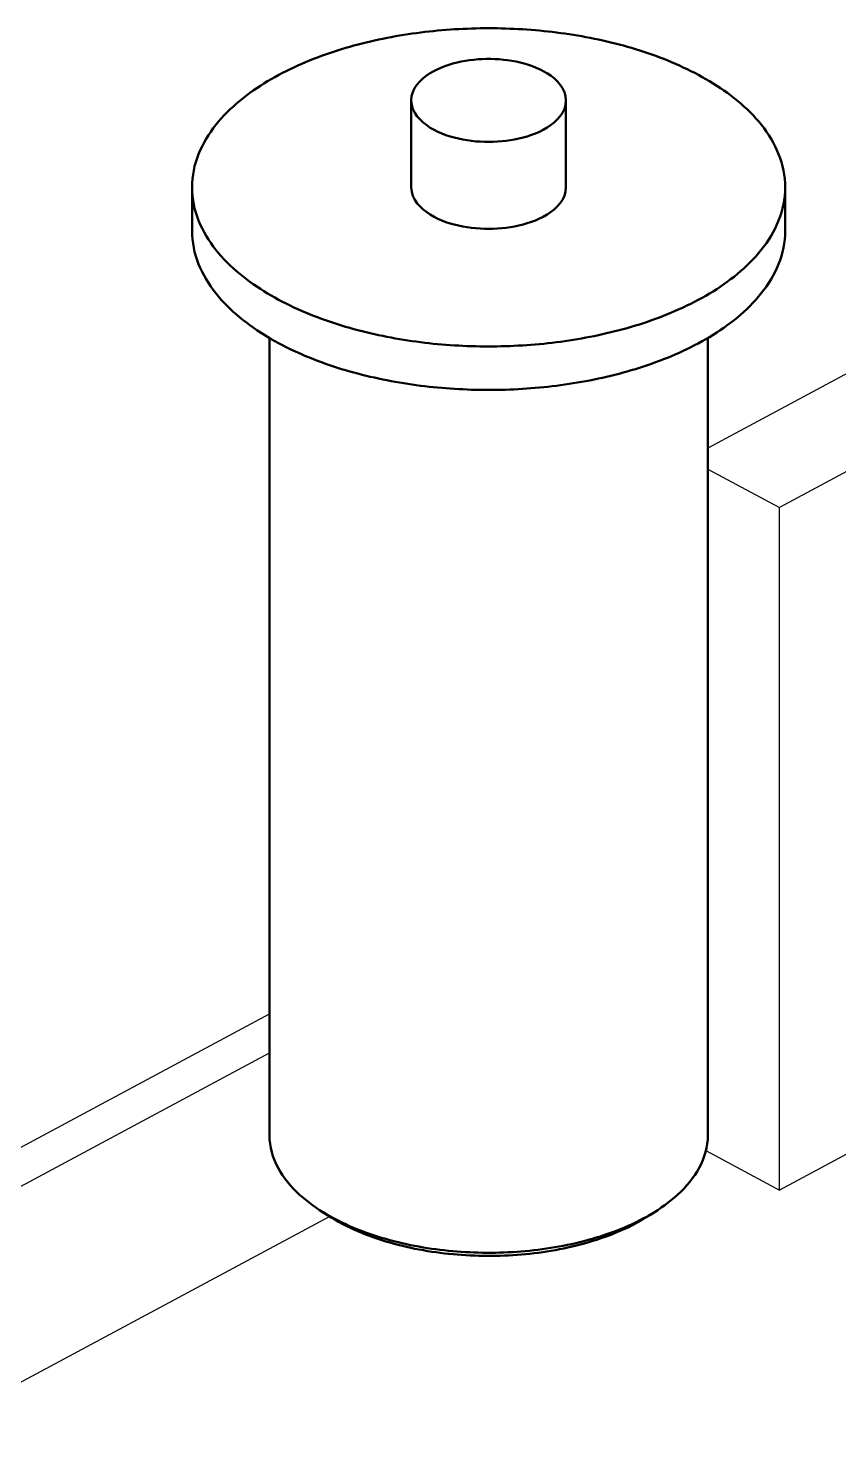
# Model space of a CAD drawing. Header units: millimetres. Extents: x 0 to 841, y 0 to 594.
# Drawn here: x 263.63 to 286.55, y 398.52 to 438.52 of the extents above; entities that cross this region are included whole.
import ezdxf

# ---------------------------------------------------------------- set-up
doc = ezdxf.new("R2010")
doc.units = ezdxf.units.MM
doc.layers.add('FINA', color=7, linetype='CONTINUOUS', lineweight=25)
doc.layers.add('VIS', color=7, linetype='CONTINUOUS', lineweight=50)

msp = doc.modelspace()

# ---------------------------------------------------------------- linework, layer by layer
at = {"layer": 'FINA'}
for points in [[(285.037, 434.021), (285.034, 434.142), (285.025, 434.262), (285.011, 434.381), (284.99, 434.5), (284.964, 434.617), (284.932, 434.733), (284.895, 434.848), (284.853, 434.961), (284.806, 435.072), (284.755, 435.181), (284.699, 435.287), (284.639, 435.392), (284.576, 435.494), (284.509, 435.594), (284.439, 435.692), (284.365, 435.787), (284.289, 435.881), (284.21, 435.971), (284.129, 436.06), (284.045, 436.146), (283.959, 436.23), (283.87, 436.312), (283.78, 436.392), (283.689, 436.47), (283.595, 436.546), (283.5, 436.62), (283.403, 436.692), (283.305, 436.762), (283.206, 436.83), (283.106, 436.896), (283.004, 436.961), (282.901, 437.023), (282.798, 437.084), (282.693, 437.144), (282.587, 437.202), (282.481, 437.258), (282.374, 437.313), (282.266, 437.366), (282.157, 437.418), (282.047, 437.468), (281.937, 437.517), (281.827, 437.564), (281.715, 437.61), (281.604, 437.655), (281.491, 437.698), (281.379, 437.74), (281.265, 437.781), (281.152, 437.821), (281.037, 437.859), (280.923, 437.896), (280.808, 437.932), (280.693, 437.966), (280.577, 438), (280.461, 438.032), (280.345, 438.064), (280.228, 438.094), (280.111, 438.123), (279.994, 438.151), (279.877, 438.177), (279.759, 438.203), (279.642, 438.228), (279.524, 438.251), (279.405, 438.274), (279.287, 438.296), (279.168, 438.316), (279.049, 438.336), (278.93, 438.354), (278.811, 438.372), (278.692, 438.388), (278.573, 438.404), (278.453, 438.419), (278.334, 438.432), (278.214, 438.445), (278.094, 438.457), (277.974, 438.467), (277.854, 438.477), (277.734, 438.486), (277.614, 438.494), (277.494, 438.501), (277.374, 438.507), (277.253, 438.512), (277.133, 438.516), (277.013, 438.52), (276.892, 438.522), (276.772, 438.523), (276.652, 438.524), (276.531, 438.523), (276.411, 438.522), (276.29, 438.52), (276.17, 438.516), (276.05, 438.512), (275.929, 438.507), (275.809, 438.501), (275.689, 438.494), (275.569, 438.486), (275.449, 438.477), (275.329, 438.467), (275.209, 438.457), (275.089, 438.445), (274.969, 438.432), (274.85, 438.419), (274.73, 438.404), (274.611, 438.388), (274.492, 438.372), (274.373, 438.354), (274.254, 438.336), (274.135, 438.316), (274.016, 438.296), (273.898, 438.274), (273.78, 438.251), (273.661, 438.228), (273.544, 438.203), (273.426, 438.177), (273.309, 438.151), (273.192, 438.123), (273.075, 438.094), (272.958, 438.064), (272.842, 438.032), (272.726, 438), (272.61, 437.966), (272.495, 437.932), (272.38, 437.896), (272.266, 437.859), (272.151, 437.821), (272.038, 437.781), (271.924, 437.74), (271.812, 437.698), (271.699, 437.655), (271.588, 437.61), (271.476, 437.564), (271.366, 437.517), (271.256, 437.468), (271.146, 437.418), (271.037, 437.366), (270.929, 437.313), (270.822, 437.258), (270.716, 437.202), (270.61, 437.144), (270.506, 437.084), (270.402, 437.023), (270.299, 436.961), (270.197, 436.896), (270.097, 436.83), (269.998, 436.762), (269.9, 436.692), (269.803, 436.62), (269.708, 436.546), (269.615, 436.47), (269.523, 436.392), (269.433, 436.312), (269.344, 436.23), (269.258, 436.146), (269.175, 436.06), (269.093, 435.971), (269.014, 435.881), (268.938, 435.787), (268.864, 435.692), (268.794, 435.594), (268.727, 435.494), (268.664, 435.392), (268.604, 435.287), (268.548, 435.181), (268.497, 435.072), (268.45, 434.961), (268.408, 434.848), (268.371, 434.733), (268.339, 434.617), (268.313, 434.5), (268.292, 434.381), (268.278, 434.262), (268.269, 434.142), (268.266, 434.021)], [(278.839, 436.482), (278.828, 436.602), (278.795, 436.717), (278.744, 436.825), (278.678, 436.925), (278.6, 437.017), (278.513, 437.099), (278.419, 437.174), (278.32, 437.242), (278.217, 437.303), (278.11, 437.358), (278, 437.407), (277.889, 437.451), (277.775, 437.49), (277.66, 437.524), (277.544, 437.555), (277.427, 437.58), (277.309, 437.602), (277.19, 437.621), (277.071, 437.635), (276.951, 437.646), (276.832, 437.653), (276.712, 437.656), (276.591, 437.656), (276.472, 437.653), (276.352, 437.646), (276.232, 437.635), (276.113, 437.621), (275.994, 437.602), (275.876, 437.58), (275.759, 437.555), (275.643, 437.524), (275.528, 437.49), (275.414, 437.451), (275.303, 437.407), (275.193, 437.358), (275.087, 437.303), (274.983, 437.242), (274.884, 437.174), (274.79, 437.099), (274.703, 437.017), (274.626, 436.925), (274.559, 436.825), (274.508, 436.717), (274.475, 436.602), (274.464, 436.482)], [(274.464, 436.482), (274.476, 436.36), (274.51, 436.242), (274.564, 436.132), (274.632, 436.03), (274.713, 435.938), (274.803, 435.854), (274.9, 435.778), (275.002, 435.71), (275.109, 435.649), (275.219, 435.595), (275.332, 435.546), (275.446, 435.502), (275.563, 435.463), (275.681, 435.429), (275.801, 435.4), (275.921, 435.375), (276.042, 435.354), (276.164, 435.337), (276.286, 435.324), (276.408, 435.315), (276.531, 435.309), (276.654, 435.308), (276.777, 435.31), (276.9, 435.315), (277.022, 435.325), (277.144, 435.338), (277.266, 435.355), (277.387, 435.376), (277.507, 435.401), (277.627, 435.431), (277.745, 435.465), (277.861, 435.504), (277.976, 435.547), (278.089, 435.597), (278.198, 435.652)], [(274.464, 436.482), (274.464, 434.021)], [(278.198, 435.652), (278.304, 435.713), (278.406, 435.781), (278.502, 435.856), (278.592, 435.94), (278.672, 436.032), (278.74, 436.133), (278.793, 436.243), (278.827, 436.361), (278.839, 436.482)], [(278.839, 436.482), (278.839, 434.021)], [(298.918, 435.268), (282.85, 426.641)], [(268.266, 434.021), (268.269, 433.901), (268.278, 433.781), (268.292, 433.662), (268.313, 433.543), (268.339, 433.426), (268.371, 433.31), (268.408, 433.195), (268.45, 433.082), (268.497, 432.972), (268.548, 432.863), (268.604, 432.756), (268.663, 432.651), (268.727, 432.549), (268.794, 432.449), (268.864, 432.351), (268.937, 432.256), (269.013, 432.163), (269.092, 432.072), (269.174, 431.984), (269.258, 431.897), (269.344, 431.813), (269.432, 431.731), (269.522, 431.651), (269.614, 431.573), (269.707, 431.498), (269.802, 431.424), (269.899, 431.352), (269.997, 431.282), (270.096, 431.214), (270.196, 431.148), (270.298, 431.083), (270.4, 431.02), (270.504, 430.959), (270.609, 430.9), (270.714, 430.842), (270.821, 430.786), (270.928, 430.731), (271.036, 430.678), (271.144, 430.626), (271.254, 430.576), (271.364, 430.527), (271.474, 430.48), (271.586, 430.434), (271.697, 430.389), (271.81, 430.345), (271.922, 430.303), (272.035, 430.263), (272.149, 430.223), (272.263, 430.185), (272.378, 430.148), (272.493, 430.112), (272.608, 430.077), (272.723, 430.044), (272.839, 430.011), (272.955, 429.98), (273.072, 429.95), (273.189, 429.921), (273.306, 429.893), (273.423, 429.866), (273.541, 429.84), (273.658, 429.816), (273.776, 429.792), (273.895, 429.769), (274.013, 429.748), (274.132, 429.727), (274.25, 429.708), (274.369, 429.689), (274.488, 429.671), (274.607, 429.655), (274.727, 429.639), (274.846, 429.625), (274.966, 429.611), (275.085, 429.598), (275.205, 429.587), (275.325, 429.576), (275.445, 429.566), (275.565, 429.557), (275.685, 429.549), (275.805, 429.542), (275.925, 429.536), (276.046, 429.531), (276.166, 429.527), (276.286, 429.523), (276.407, 429.521), (276.527, 429.52), (276.647, 429.519), (276.768, 429.52), (276.888, 429.521), (277.008, 429.523), (277.128, 429.526), (277.249, 429.531), (277.369, 429.536), (277.489, 429.542), (277.609, 429.549), (277.729, 429.556), (277.849, 429.565), (277.969, 429.575), (278.089, 429.586), (278.209, 429.597), (278.329, 429.61), (278.448, 429.624), (278.568, 429.638), (278.687, 429.654), (278.806, 429.67), (278.925, 429.688), (279.044, 429.706), (279.163, 429.726), (279.282, 429.746), (279.4, 429.768), (279.518, 429.79), (279.636, 429.814), (279.754, 429.839), (279.871, 429.864), (279.989, 429.891), (280.106, 429.919), (280.223, 429.948), (280.339, 429.978), (280.455, 430.009), (280.571, 430.041), (280.687, 430.075), (280.802, 430.109), (280.917, 430.145), (281.032, 430.182), (281.146, 430.22), (281.259, 430.26), (281.373, 430.3), (281.485, 430.342), (281.598, 430.386), (281.71, 430.43), (281.821, 430.476), (281.931, 430.524), (282.041, 430.572), (282.151, 430.622), (282.26, 430.674), (282.368, 430.727), (282.475, 430.782), (282.581, 430.838)], [(268.266, 434.021), (268.266, 432.791)], [(274.464, 434.021), (274.476, 433.899), (274.51, 433.781), (274.564, 433.671), (274.632, 433.569), (274.713, 433.477), (274.803, 433.393), (274.9, 433.318), (275.002, 433.25), (275.109, 433.189), (275.219, 433.134), (275.332, 433.085), (275.446, 433.041), (275.563, 433.003), (275.681, 432.969), (275.801, 432.939), (275.921, 432.914), (276.042, 432.893), (276.164, 432.876), (276.286, 432.863), (276.408, 432.854), (276.531, 432.849), (276.654, 432.847), (276.777, 432.849), (276.9, 432.854), (277.022, 432.864), (277.144, 432.877), (277.266, 432.894), (277.387, 432.915), (277.507, 432.94), (277.627, 432.97), (277.745, 433.004), (277.861, 433.043), (277.976, 433.087), (278.089, 433.136), (278.198, 433.191)], [(278.198, 433.191), (278.304, 433.252), (278.406, 433.32), (278.502, 433.395), (278.592, 433.479), (278.672, 433.571), (278.74, 433.672), (278.793, 433.782), (278.827, 433.9), (278.839, 434.021)], [(282.581, 430.838), (282.687, 430.896), (282.792, 430.955), (282.896, 431.016), (282.999, 431.079), (283.101, 431.144), (283.201, 431.21), (283.301, 431.278), (283.399, 431.348), (283.496, 431.42), (283.591, 431.494), (283.685, 431.57), (283.777, 431.647), (283.867, 431.727), (283.956, 431.809), (284.042, 431.894), (284.126, 431.98), (284.208, 432.069), (284.287, 432.16), (284.363, 432.253), (284.437, 432.348), (284.507, 432.446), (284.575, 432.546), (284.638, 432.649), (284.698, 432.754), (284.754, 432.86), (284.805, 432.97), (284.852, 433.081), (284.894, 433.194), (284.931, 433.308), (284.963, 433.425), (284.99, 433.542), (285.01, 433.661), (285.025, 433.781), (285.034, 433.901), (285.037, 434.021)], [(285.037, 434.021), (285.037, 432.791)], [(268.266, 432.791), (268.269, 432.671), (268.278, 432.551), (268.292, 432.431), (268.313, 432.313), (268.339, 432.195), (268.371, 432.079), (268.408, 431.965), (268.45, 431.852), (268.497, 431.741), (268.548, 431.632), (268.604, 431.526), (268.663, 431.421), (268.727, 431.319), (268.794, 431.219), (268.864, 431.121), (268.937, 431.026), (269.013, 430.933), (269.092, 430.842), (269.174, 430.753), (269.258, 430.667), (269.344, 430.583), (269.432, 430.501), (269.522, 430.421), (269.614, 430.343), (269.707, 430.267), (269.802, 430.193), (269.899, 430.122), (269.997, 430.052), (270.096, 429.983), (270.196, 429.917), (270.298, 429.853), (270.4, 429.79), (270.504, 429.729), (270.609, 429.669), (270.714, 429.611), (270.821, 429.555), (270.928, 429.501), (271.036, 429.447), (271.144, 429.396), (271.254, 429.345), (271.364, 429.297), (271.474, 429.249), (271.586, 429.203), (271.697, 429.158), (271.81, 429.115), (271.922, 429.073), (272.035, 429.032), (272.149, 428.993), (272.263, 428.954), (272.378, 428.917), (272.493, 428.881), (272.608, 428.847), (272.723, 428.813), (272.839, 428.781), (272.955, 428.75), (273.072, 428.719), (273.189, 428.69), (273.306, 428.663), (273.423, 428.636), (273.541, 428.61), (273.658, 428.585), (273.776, 428.562), (273.895, 428.539), (274.013, 428.517), (274.132, 428.497), (274.25, 428.477), (274.369, 428.459), (274.488, 428.441), (274.607, 428.424), (274.727, 428.409), (274.846, 428.394), (274.966, 428.381), (275.085, 428.368), (275.205, 428.356), (275.325, 428.345), (275.445, 428.336), (275.565, 428.327), (275.685, 428.319), (275.805, 428.312), (275.925, 428.306), (276.046, 428.3), (276.166, 428.296), (276.286, 428.293), (276.407, 428.291), (276.527, 428.289), (276.647, 428.289), (276.768, 428.289), (276.888, 428.29), (277.008, 428.293), (277.128, 428.296), (277.249, 428.3), (277.369, 428.305), (277.489, 428.311), (277.609, 428.318), (277.729, 428.326), (277.849, 428.335), (277.969, 428.345), (278.089, 428.355), (278.209, 428.367), (278.329, 428.38), (278.448, 428.393), (278.568, 428.408), (278.687, 428.423), (278.806, 428.44), (278.925, 428.457), (279.044, 428.476), (279.163, 428.495), (279.282, 428.516), (279.4, 428.537), (279.518, 428.56), (279.636, 428.584), (279.754, 428.608), (279.871, 428.634), (279.989, 428.661), (280.106, 428.688), (280.223, 428.717), (280.339, 428.747), (280.455, 428.779), (280.571, 428.811), (280.687, 428.844), (280.802, 428.879), (280.917, 428.915), (281.032, 428.952), (281.146, 428.99), (281.259, 429.029), (281.373, 429.07), (281.485, 429.112), (281.598, 429.155), (281.71, 429.2), (281.821, 429.246), (281.931, 429.293), (282.041, 429.342), (282.151, 429.392), (282.26, 429.444), (282.368, 429.497), (282.475, 429.551), (282.581, 429.607)], [(282.581, 429.607), (282.687, 429.665), (282.792, 429.725), (282.896, 429.786), (282.999, 429.849), (283.101, 429.913), (283.201, 429.98), (283.301, 430.048), (283.399, 430.118), (283.496, 430.19), (283.591, 430.263), (283.685, 430.339), (283.777, 430.417), (283.867, 430.497), (283.956, 430.579), (284.042, 430.663), (284.126, 430.75), (284.208, 430.838), (284.287, 430.929), (284.363, 431.023), (284.437, 431.118), (284.507, 431.216), (284.575, 431.316), (284.638, 431.419), (284.698, 431.523), (284.754, 431.63), (284.805, 431.739), (284.852, 431.85), (284.894, 431.963), (284.931, 432.078), (284.963, 432.194), (284.99, 432.312), (285.01, 432.431), (285.025, 432.55), (285.034, 432.67), (285.037, 432.791)], [(299.121, 432.609), (284.879, 424.962)], [(270.453, 429.758), (270.453, 407.199)], [(282.85, 429.758), (282.85, 407.199)], [(282.85, 426.051), (284.879, 424.962)], [(284.879, 405.645), (284.879, 424.962)], [(299.121, 413.292), (284.879, 405.645)], [(257.133, 403.483), (270.453, 410.635)], [(257.133, 402.376), (270.453, 409.527)], [(270.453, 407.199), (270.457, 407.078), (270.47, 406.958), (270.49, 406.839), (270.517, 406.722), (270.552, 406.606), (270.594, 406.493), (270.643, 406.382), (270.697, 406.275), (270.757, 406.17), (270.822, 406.068), (270.892, 405.969), (270.966, 405.874), (271.044, 405.782), (271.125, 405.692), (271.21, 405.606), (271.297, 405.523), (271.387, 405.442), (271.48, 405.365), (271.575, 405.29), (271.671, 405.218), (271.77, 405.148), (271.87, 405.081)], [(281.433, 405.081), (281.533, 405.148), (281.632, 405.218), (281.729, 405.29), (281.823, 405.365), (281.916, 405.442), (282.006, 405.523), (282.093, 405.606), (282.178, 405.692), (282.259, 405.782), (282.337, 405.874), (282.411, 405.969), (282.481, 406.068), (282.546, 406.17), (282.606, 406.275), (282.66, 406.382), (282.709, 406.493), (282.751, 406.606), (282.786, 406.722), (282.813, 406.839), (282.834, 406.958), (282.846, 407.078), (282.85, 407.199)], [(282.796, 406.763), (284.879, 405.645)], [(219.498, 376.633), (272.149, 404.901)], [(271.87, 405.081), (271.972, 405.017), (272.076, 404.954), (272.18, 404.894), (272.286, 404.837), (272.393, 404.781), (272.501, 404.727), (272.61, 404.676), (272.72, 404.626), (272.831, 404.579), (272.943, 404.533), (273.055, 404.489), (273.168, 404.447), (273.281, 404.406), (273.396, 404.367), (273.51, 404.33), (273.626, 404.295), (273.741, 404.261), (273.858, 404.228), (273.974, 404.198), (274.091, 404.168), (274.209, 404.141), (274.326, 404.114), (274.444, 404.089), (274.563, 404.066), (274.681, 404.044), (274.8, 404.023), (274.919, 404.004), (275.038, 403.986), (275.158, 403.969), (275.278, 403.954), (275.397, 403.94), (275.517, 403.927), (275.637, 403.916), (275.758, 403.906), (275.878, 403.897), (275.998, 403.89), (276.119, 403.884), (276.239, 403.879), (276.36, 403.875), (276.48, 403.872), (276.601, 403.871), (276.722, 403.871), (276.842, 403.873), (276.963, 403.875), (277.083, 403.879), (277.204, 403.884), (277.324, 403.891), (277.445, 403.899), (277.565, 403.908), (277.685, 403.918), (277.805, 403.929), (277.925, 403.942), (278.045, 403.956), (278.165, 403.972), (278.284, 403.989), (278.403, 404.007), (278.522, 404.026), (278.641, 404.047), (278.76, 404.07), (278.878, 404.093), (278.996, 404.118), (279.114, 404.145), (279.231, 404.173), (279.348, 404.203), (279.464, 404.234), (279.581, 404.266), (279.696, 404.3), (279.811, 404.336), (279.926, 404.374), (280.04, 404.413), (280.154, 404.453), (280.267, 404.496), (280.379, 404.54), (280.49, 404.586), (280.601, 404.634), (280.711, 404.684), (280.82, 404.736), (280.927, 404.79), (281.034, 404.846)], [(272.095, 404.935), (271.87, 405.081)], [(271.986, 405.008), (272.004, 404.996), (272.022, 404.983), (272.041, 404.971), (272.059, 404.959), (272.077, 404.947), (272.095, 404.935)], [(272.095, 404.935), (272.198, 404.87), (272.302, 404.808), (272.407, 404.748), (272.513, 404.69), (272.621, 404.635), (272.73, 404.582), (272.839, 404.531), (272.95, 404.482), (273.062, 404.435), (273.174, 404.39), (273.287, 404.346), (273.401, 404.305), (273.515, 404.266), (273.631, 404.228), (273.746, 404.192), (273.862, 404.158), (273.979, 404.125), (274.096, 404.094), (274.213, 404.065), (274.331, 404.037), (274.449, 404.01), (274.568, 403.986), (274.687, 403.962), (274.806, 403.941), (274.925, 403.92), (275.045, 403.901), (275.164, 403.884), (275.284, 403.868), (275.405, 403.853), (275.525, 403.84), (275.645, 403.828), (275.766, 403.818), (275.887, 403.808), (276.008, 403.801), (276.129, 403.794), (276.25, 403.789), (276.371, 403.785), (276.492, 403.783), (276.613, 403.782), (276.734, 403.782), (276.855, 403.784), (276.976, 403.787), (277.097, 403.791), (277.218, 403.796), (277.339, 403.803), (277.459, 403.812), (277.58, 403.821), (277.701, 403.832), (277.821, 403.845), (277.941, 403.858), (278.062, 403.873), (278.181, 403.89), (278.301, 403.908), (278.421, 403.927), (278.54, 403.948), (278.659, 403.971), (278.778, 403.994), (278.896, 404.02), (279.014, 404.046), (279.132, 404.075), (279.249, 404.105), (279.366, 404.136), (279.482, 404.17), (279.598, 404.205), (279.714, 404.241), (279.829, 404.28), (279.943, 404.32), (280.056, 404.362), (280.169, 404.405), (280.281, 404.451), (280.393, 404.499), (280.503, 404.549), (280.612, 404.6), (280.721, 404.654), (280.828, 404.711)], [(280.828, 404.711), (280.893, 404.746), (280.957, 404.782), (281.02, 404.819), (281.083, 404.856), (281.146, 404.895), (281.208, 404.935)], [(281.034, 404.846), (281.102, 404.883), (281.169, 404.921), (281.236, 404.959), (281.302, 404.999), (281.368, 405.04), (281.433, 405.081)], [(281.208, 404.935), (281.433, 405.081)], [(281.208, 404.935), (281.226, 404.947), (281.244, 404.959), (281.262, 404.971), (281.281, 404.983), (281.299, 404.996), (281.317, 405.008)]]:
    msp.add_lwpolyline(points, dxfattribs=at)
at = {"layer": 'VIS'}
for points in [[(285.037, 434.021), (285.034, 434.142), (285.025, 434.262), (285.011, 434.381), (284.99, 434.5), (284.964, 434.617), (284.932, 434.733), (284.895, 434.848), (284.853, 434.961), (284.806, 435.072), (284.755, 435.181), (284.699, 435.287), (284.639, 435.392), (284.576, 435.494), (284.509, 435.594), (284.439, 435.692), (284.365, 435.787), (284.289, 435.881), (284.21, 435.971), (284.129, 436.06), (284.045, 436.146), (283.959, 436.23), (283.87, 436.312), (283.78, 436.392), (283.689, 436.47), (283.595, 436.546), (283.5, 436.62), (283.403, 436.692), (283.305, 436.762), (283.206, 436.83), (283.106, 436.896), (283.004, 436.961), (282.901, 437.023), (282.798, 437.084), (282.693, 437.144), (282.587, 437.202), (282.481, 437.258), (282.374, 437.313), (282.266, 437.366), (282.157, 437.418), (282.047, 437.468), (281.937, 437.517), (281.827, 437.564), (281.715, 437.61), (281.604, 437.655), (281.491, 437.698), (281.379, 437.74), (281.265, 437.781), (281.152, 437.821), (281.037, 437.859), (280.923, 437.896), (280.808, 437.932), (280.693, 437.966), (280.577, 438), (280.461, 438.032), (280.345, 438.064), (280.228, 438.094), (280.111, 438.123), (279.994, 438.151), (279.877, 438.177), (279.759, 438.203), (279.642, 438.228), (279.524, 438.251), (279.405, 438.274), (279.287, 438.296), (279.168, 438.316), (279.049, 438.336), (278.93, 438.354), (278.811, 438.372), (278.692, 438.388), (278.573, 438.404), (278.453, 438.419), (278.334, 438.432), (278.214, 438.445), (278.094, 438.457), (277.974, 438.467), (277.854, 438.477), (277.734, 438.486), (277.614, 438.494), (277.494, 438.501), (277.374, 438.507), (277.253, 438.512), (277.133, 438.516), (277.013, 438.52), (276.892, 438.522), (276.772, 438.523), (276.652, 438.524), (276.531, 438.523), (276.411, 438.522), (276.29, 438.52), (276.17, 438.516), (276.05, 438.512), (275.929, 438.507), (275.809, 438.501), (275.689, 438.494), (275.569, 438.486), (275.449, 438.477), (275.329, 438.467), (275.209, 438.457), (275.089, 438.445), (274.969, 438.432), (274.85, 438.419), (274.73, 438.404), (274.611, 438.388), (274.492, 438.372), (274.373, 438.354), (274.254, 438.336), (274.135, 438.316), (274.016, 438.296), (273.898, 438.274), (273.78, 438.251), (273.661, 438.228), (273.544, 438.203), (273.426, 438.177), (273.309, 438.151), (273.192, 438.123), (273.075, 438.094), (272.958, 438.064), (272.842, 438.032), (272.726, 438), (272.61, 437.966), (272.495, 437.932), (272.38, 437.896), (272.266, 437.859), (272.151, 437.821), (272.038, 437.781), (271.924, 437.74), (271.812, 437.698), (271.699, 437.655), (271.588, 437.61), (271.476, 437.564), (271.366, 437.517), (271.256, 437.468), (271.146, 437.418), (271.037, 437.366), (270.929, 437.313), (270.822, 437.258), (270.716, 437.202), (270.61, 437.144), (270.506, 437.084), (270.402, 437.023), (270.299, 436.961), (270.197, 436.896), (270.097, 436.83), (269.998, 436.762), (269.9, 436.692), (269.803, 436.62), (269.708, 436.546), (269.615, 436.47), (269.523, 436.392), (269.433, 436.312), (269.344, 436.23), (269.258, 436.146), (269.175, 436.06), (269.093, 435.971), (269.014, 435.881), (268.938, 435.787), (268.864, 435.692), (268.794, 435.594), (268.727, 435.494), (268.664, 435.392), (268.604, 435.287), (268.548, 435.181), (268.497, 435.072), (268.45, 434.961), (268.408, 434.848), (268.371, 434.733), (268.339, 434.617), (268.313, 434.5), (268.292, 434.381), (268.278, 434.262), (268.269, 434.142), (268.266, 434.021)], [(278.839, 436.482), (278.828, 436.602), (278.795, 436.717), (278.744, 436.825), (278.678, 436.925), (278.6, 437.017), (278.513, 437.099), (278.419, 437.174), (278.32, 437.242), (278.217, 437.303), (278.11, 437.358), (278, 437.407), (277.889, 437.451), (277.775, 437.49), (277.66, 437.524), (277.544, 437.555), (277.427, 437.58), (277.309, 437.602), (277.19, 437.621), (277.071, 437.635), (276.951, 437.646), (276.832, 437.653), (276.712, 437.656), (276.591, 437.656), (276.472, 437.653), (276.352, 437.646), (276.232, 437.635), (276.113, 437.621), (275.994, 437.602), (275.876, 437.58), (275.759, 437.555), (275.643, 437.524), (275.528, 437.49), (275.414, 437.451), (275.303, 437.407), (275.193, 437.358), (275.087, 437.303), (274.983, 437.242), (274.884, 437.174), (274.79, 437.099), (274.703, 437.017), (274.626, 436.925), (274.559, 436.825), (274.508, 436.717), (274.475, 436.602), (274.464, 436.482)], [(274.464, 436.482), (274.476, 436.36), (274.51, 436.242), (274.564, 436.132), (274.632, 436.03), (274.713, 435.938), (274.803, 435.854), (274.9, 435.778), (275.002, 435.71), (275.109, 435.649), (275.219, 435.595), (275.332, 435.546), (275.446, 435.502), (275.563, 435.463), (275.681, 435.429), (275.801, 435.4), (275.921, 435.375), (276.042, 435.354), (276.164, 435.337), (276.286, 435.324), (276.408, 435.315), (276.531, 435.309), (276.654, 435.308), (276.777, 435.31), (276.9, 435.315), (277.022, 435.325), (277.144, 435.338), (277.266, 435.355), (277.387, 435.376), (277.507, 435.401), (277.627, 435.431), (277.745, 435.465), (277.861, 435.504), (277.976, 435.547), (278.089, 435.597), (278.198, 435.652)], [(274.464, 436.482), (274.464, 434.021)], [(278.198, 435.652), (278.304, 435.713), (278.406, 435.781), (278.502, 435.856), (278.592, 435.94), (278.672, 436.032), (278.74, 436.133), (278.793, 436.243), (278.827, 436.361), (278.839, 436.482)], [(278.839, 436.482), (278.839, 434.021)], [(268.266, 434.021), (268.269, 433.901), (268.278, 433.781), (268.292, 433.662), (268.313, 433.543), (268.339, 433.426), (268.371, 433.31), (268.408, 433.195), (268.45, 433.082), (268.497, 432.972), (268.548, 432.863), (268.604, 432.756), (268.663, 432.651), (268.727, 432.549), (268.794, 432.449), (268.864, 432.351), (268.937, 432.256), (269.013, 432.163), (269.092, 432.072), (269.174, 431.984), (269.258, 431.897), (269.344, 431.813), (269.432, 431.731), (269.522, 431.651), (269.614, 431.573), (269.707, 431.498), (269.802, 431.424), (269.899, 431.352), (269.997, 431.282), (270.096, 431.214), (270.196, 431.148), (270.298, 431.083), (270.4, 431.02), (270.504, 430.959), (270.609, 430.9), (270.714, 430.842), (270.821, 430.786), (270.928, 430.731), (271.036, 430.678), (271.144, 430.626), (271.254, 430.576), (271.364, 430.527), (271.474, 430.48), (271.586, 430.434), (271.697, 430.389), (271.81, 430.345), (271.922, 430.303), (272.035, 430.263), (272.149, 430.223), (272.263, 430.185), (272.378, 430.148), (272.493, 430.112), (272.608, 430.077), (272.723, 430.044), (272.839, 430.011), (272.955, 429.98), (273.072, 429.95), (273.189, 429.921), (273.306, 429.893), (273.423, 429.866), (273.541, 429.84), (273.658, 429.816), (273.776, 429.792), (273.895, 429.769), (274.013, 429.748), (274.132, 429.727), (274.25, 429.708), (274.369, 429.689), (274.488, 429.671), (274.607, 429.655), (274.727, 429.639), (274.846, 429.625), (274.966, 429.611), (275.085, 429.598), (275.205, 429.587), (275.325, 429.576), (275.445, 429.566), (275.565, 429.557), (275.685, 429.549), (275.805, 429.542), (275.925, 429.536), (276.046, 429.531), (276.166, 429.527), (276.286, 429.523), (276.407, 429.521), (276.527, 429.52), (276.647, 429.519), (276.768, 429.52), (276.888, 429.521), (277.008, 429.523), (277.128, 429.526), (277.249, 429.531), (277.369, 429.536), (277.489, 429.542), (277.609, 429.549), (277.729, 429.556), (277.849, 429.565), (277.969, 429.575), (278.089, 429.586), (278.209, 429.597), (278.329, 429.61), (278.448, 429.624), (278.568, 429.638), (278.687, 429.654), (278.806, 429.67), (278.925, 429.688), (279.044, 429.706), (279.163, 429.726), (279.282, 429.746), (279.4, 429.768), (279.518, 429.79), (279.636, 429.814), (279.754, 429.839), (279.871, 429.864), (279.989, 429.891), (280.106, 429.919), (280.223, 429.948), (280.339, 429.978), (280.455, 430.009), (280.571, 430.041), (280.687, 430.075), (280.802, 430.109), (280.917, 430.145), (281.032, 430.182), (281.146, 430.22), (281.259, 430.26), (281.373, 430.3), (281.485, 430.342), (281.598, 430.386), (281.71, 430.43), (281.821, 430.476), (281.931, 430.524), (282.041, 430.572), (282.151, 430.622), (282.26, 430.674), (282.368, 430.727), (282.475, 430.782), (282.581, 430.838)], [(268.266, 434.021), (268.266, 432.791)], [(274.464, 434.021), (274.476, 433.899), (274.51, 433.781), (274.564, 433.671), (274.632, 433.569), (274.713, 433.477), (274.803, 433.393), (274.9, 433.318), (275.002, 433.25), (275.109, 433.189), (275.219, 433.134), (275.332, 433.085), (275.446, 433.041), (275.563, 433.003), (275.681, 432.969), (275.801, 432.939), (275.921, 432.914), (276.042, 432.893), (276.164, 432.876), (276.286, 432.863), (276.408, 432.854), (276.531, 432.849), (276.654, 432.847), (276.777, 432.849), (276.9, 432.854), (277.022, 432.864), (277.144, 432.877), (277.266, 432.894), (277.387, 432.915), (277.507, 432.94), (277.627, 432.97), (277.745, 433.004), (277.861, 433.043), (277.976, 433.087), (278.089, 433.136), (278.198, 433.191)], [(278.198, 433.191), (278.304, 433.252), (278.406, 433.32), (278.502, 433.395), (278.592, 433.479), (278.672, 433.571), (278.74, 433.672), (278.793, 433.782), (278.827, 433.9), (278.839, 434.021)], [(282.581, 430.838), (282.687, 430.896), (282.792, 430.955), (282.896, 431.016), (282.999, 431.079), (283.101, 431.144), (283.201, 431.21), (283.301, 431.278), (283.399, 431.348), (283.496, 431.42), (283.591, 431.494), (283.685, 431.57), (283.777, 431.647), (283.867, 431.727), (283.956, 431.809), (284.042, 431.894), (284.126, 431.98), (284.208, 432.069), (284.287, 432.16), (284.363, 432.253), (284.437, 432.348), (284.507, 432.446), (284.575, 432.546), (284.638, 432.649), (284.698, 432.754), (284.754, 432.86), (284.805, 432.97), (284.852, 433.081), (284.894, 433.194), (284.931, 433.308), (284.963, 433.425), (284.99, 433.542), (285.01, 433.661), (285.025, 433.781), (285.034, 433.901), (285.037, 434.021)], [(285.037, 434.021), (285.037, 432.791)], [(268.266, 432.791), (268.269, 432.671), (268.278, 432.551), (268.292, 432.431), (268.313, 432.313), (268.339, 432.195), (268.371, 432.079), (268.408, 431.965), (268.45, 431.852), (268.497, 431.741), (268.548, 431.632), (268.604, 431.526), (268.663, 431.421), (268.727, 431.319), (268.794, 431.219), (268.864, 431.121), (268.937, 431.026), (269.013, 430.933), (269.092, 430.842), (269.174, 430.753), (269.258, 430.667), (269.344, 430.583), (269.432, 430.501), (269.522, 430.421), (269.614, 430.343), (269.707, 430.267), (269.802, 430.193), (269.899, 430.122), (269.997, 430.052), (270.096, 429.983), (270.196, 429.917), (270.298, 429.853), (270.4, 429.79), (270.504, 429.729), (270.609, 429.669), (270.714, 429.611), (270.821, 429.555), (270.928, 429.501), (271.036, 429.447), (271.144, 429.396), (271.254, 429.345), (271.364, 429.297), (271.474, 429.249), (271.586, 429.203), (271.697, 429.158), (271.81, 429.115), (271.922, 429.073), (272.035, 429.032), (272.149, 428.993), (272.263, 428.954), (272.378, 428.917), (272.493, 428.881), (272.608, 428.847), (272.723, 428.813), (272.839, 428.781), (272.955, 428.75), (273.072, 428.719), (273.189, 428.69), (273.306, 428.663), (273.423, 428.636), (273.541, 428.61), (273.658, 428.585), (273.776, 428.562), (273.895, 428.539), (274.013, 428.517), (274.132, 428.497), (274.25, 428.477), (274.369, 428.459), (274.488, 428.441), (274.607, 428.424), (274.727, 428.409), (274.846, 428.394), (274.966, 428.381), (275.085, 428.368), (275.205, 428.356), (275.325, 428.345), (275.445, 428.336), (275.565, 428.327), (275.685, 428.319), (275.805, 428.312), (275.925, 428.306), (276.046, 428.3), (276.166, 428.296), (276.286, 428.293), (276.407, 428.291), (276.527, 428.289), (276.647, 428.289), (276.768, 428.289), (276.888, 428.29), (277.008, 428.293), (277.128, 428.296), (277.249, 428.3), (277.369, 428.305), (277.489, 428.311), (277.609, 428.318), (277.729, 428.326), (277.849, 428.335), (277.969, 428.345), (278.089, 428.355), (278.209, 428.367), (278.329, 428.38), (278.448, 428.393), (278.568, 428.408), (278.687, 428.423), (278.806, 428.44), (278.925, 428.457), (279.044, 428.476), (279.163, 428.495), (279.282, 428.516), (279.4, 428.537), (279.518, 428.56), (279.636, 428.584), (279.754, 428.608), (279.871, 428.634), (279.989, 428.661), (280.106, 428.688), (280.223, 428.717), (280.339, 428.747), (280.455, 428.779), (280.571, 428.811), (280.687, 428.844), (280.802, 428.879), (280.917, 428.915), (281.032, 428.952), (281.146, 428.99), (281.259, 429.029), (281.373, 429.07), (281.485, 429.112), (281.598, 429.155), (281.71, 429.2), (281.821, 429.246), (281.931, 429.293), (282.041, 429.342), (282.151, 429.392), (282.26, 429.444), (282.368, 429.497), (282.475, 429.551), (282.581, 429.607)], [(282.581, 429.607), (282.687, 429.665), (282.792, 429.725), (282.896, 429.786), (282.999, 429.849), (283.101, 429.913), (283.201, 429.98), (283.301, 430.048), (283.399, 430.118), (283.496, 430.19), (283.591, 430.263), (283.685, 430.339), (283.777, 430.417), (283.867, 430.497), (283.956, 430.579), (284.042, 430.663), (284.126, 430.75), (284.208, 430.838), (284.287, 430.929), (284.363, 431.023), (284.437, 431.118), (284.507, 431.216), (284.575, 431.316), (284.638, 431.419), (284.698, 431.523), (284.754, 431.63), (284.805, 431.739), (284.852, 431.85), (284.894, 431.963), (284.931, 432.078), (284.963, 432.194), (284.99, 432.312), (285.01, 432.431), (285.025, 432.55), (285.034, 432.67), (285.037, 432.791)], [(270.453, 429.758), (270.453, 407.199)], [(282.85, 429.758), (282.85, 407.199)], [(270.453, 407.199), (270.457, 407.078), (270.47, 406.958), (270.49, 406.839), (270.517, 406.722), (270.552, 406.606), (270.594, 406.493), (270.643, 406.382), (270.697, 406.275), (270.757, 406.17), (270.822, 406.068), (270.892, 405.969), (270.966, 405.874), (271.044, 405.782), (271.125, 405.692), (271.21, 405.606), (271.297, 405.523), (271.387, 405.442), (271.48, 405.365), (271.575, 405.29), (271.671, 405.218), (271.77, 405.148), (271.87, 405.081)], [(281.433, 405.081), (281.533, 405.148), (281.632, 405.218), (281.729, 405.29), (281.823, 405.365), (281.916, 405.442), (282.006, 405.523), (282.093, 405.606), (282.178, 405.692), (282.259, 405.782), (282.337, 405.874), (282.411, 405.969), (282.481, 406.068), (282.546, 406.17), (282.606, 406.275), (282.66, 406.382), (282.709, 406.493), (282.751, 406.606), (282.786, 406.722), (282.813, 406.839), (282.834, 406.958), (282.846, 407.078), (282.85, 407.199)], [(271.87, 405.081), (271.972, 405.017), (272.076, 404.954), (272.18, 404.894), (272.286, 404.837), (272.393, 404.781), (272.501, 404.727), (272.61, 404.676), (272.72, 404.626), (272.831, 404.579), (272.943, 404.533), (273.055, 404.489), (273.168, 404.447), (273.281, 404.406), (273.396, 404.367), (273.51, 404.33), (273.626, 404.295), (273.741, 404.261), (273.858, 404.228), (273.974, 404.198), (274.091, 404.168), (274.209, 404.141), (274.326, 404.114), (274.444, 404.089), (274.563, 404.066), (274.681, 404.044), (274.8, 404.023), (274.919, 404.004), (275.038, 403.986), (275.158, 403.969), (275.278, 403.954), (275.397, 403.94), (275.517, 403.927), (275.637, 403.916), (275.758, 403.906), (275.878, 403.897), (275.998, 403.89), (276.119, 403.884), (276.239, 403.879), (276.36, 403.875), (276.48, 403.872), (276.601, 403.871), (276.722, 403.871), (276.842, 403.873), (276.963, 403.875), (277.083, 403.879), (277.204, 403.884), (277.324, 403.891), (277.445, 403.899), (277.565, 403.908), (277.685, 403.918), (277.805, 403.929), (277.925, 403.942), (278.045, 403.956), (278.165, 403.972), (278.284, 403.989), (278.403, 404.007), (278.522, 404.026), (278.641, 404.047), (278.76, 404.07), (278.878, 404.093), (278.996, 404.118), (279.114, 404.145), (279.231, 404.173), (279.348, 404.203), (279.464, 404.234), (279.581, 404.266), (279.696, 404.3), (279.811, 404.336), (279.926, 404.374), (280.04, 404.413), (280.154, 404.453), (280.267, 404.496), (280.379, 404.54), (280.49, 404.586), (280.601, 404.634), (280.711, 404.684), (280.82, 404.736), (280.927, 404.79), (281.034, 404.846)], [(272.095, 404.935), (271.87, 405.081)], [(271.986, 405.008), (272.004, 404.996), (272.022, 404.983), (272.041, 404.971), (272.059, 404.959), (272.077, 404.947), (272.095, 404.935)], [(272.095, 404.935), (272.198, 404.87), (272.302, 404.808), (272.407, 404.748), (272.513, 404.69), (272.621, 404.635), (272.73, 404.582), (272.839, 404.531), (272.95, 404.482), (273.062, 404.435), (273.174, 404.39), (273.287, 404.346), (273.401, 404.305), (273.515, 404.266), (273.631, 404.228), (273.746, 404.192), (273.862, 404.158), (273.979, 404.125), (274.096, 404.094), (274.213, 404.065), (274.331, 404.037), (274.449, 404.01), (274.568, 403.986), (274.687, 403.962), (274.806, 403.941), (274.925, 403.92), (275.045, 403.901), (275.164, 403.884), (275.284, 403.868), (275.405, 403.853), (275.525, 403.84), (275.645, 403.828), (275.766, 403.818), (275.887, 403.808), (276.008, 403.801), (276.129, 403.794), (276.25, 403.789), (276.371, 403.785), (276.492, 403.783), (276.613, 403.782), (276.734, 403.782), (276.855, 403.784), (276.976, 403.787), (277.097, 403.791), (277.218, 403.796), (277.339, 403.803), (277.459, 403.812), (277.58, 403.821), (277.701, 403.832), (277.821, 403.845), (277.941, 403.858), (278.062, 403.873), (278.181, 403.89), (278.301, 403.908), (278.421, 403.927), (278.54, 403.948), (278.659, 403.971), (278.778, 403.994), (278.896, 404.02), (279.014, 404.046), (279.132, 404.075), (279.249, 404.105), (279.366, 404.136), (279.482, 404.17), (279.598, 404.205), (279.714, 404.241), (279.829, 404.28), (279.943, 404.32), (280.056, 404.362), (280.169, 404.405), (280.281, 404.451), (280.393, 404.499), (280.503, 404.549), (280.612, 404.6), (280.721, 404.654), (280.828, 404.711)], [(280.828, 404.711), (280.893, 404.746), (280.957, 404.782), (281.02, 404.819), (281.083, 404.856), (281.146, 404.895), (281.208, 404.935)], [(281.034, 404.846), (281.102, 404.883), (281.169, 404.921), (281.236, 404.959), (281.302, 404.999), (281.368, 405.04), (281.433, 405.081)], [(281.208, 404.935), (281.433, 405.081)], [(281.208, 404.935), (281.226, 404.947), (281.244, 404.959), (281.262, 404.971), (281.281, 404.983), (281.299, 404.996), (281.317, 405.008)]]:
    msp.add_lwpolyline(points, dxfattribs=at)

doc.saveas('drawing.dxf')
